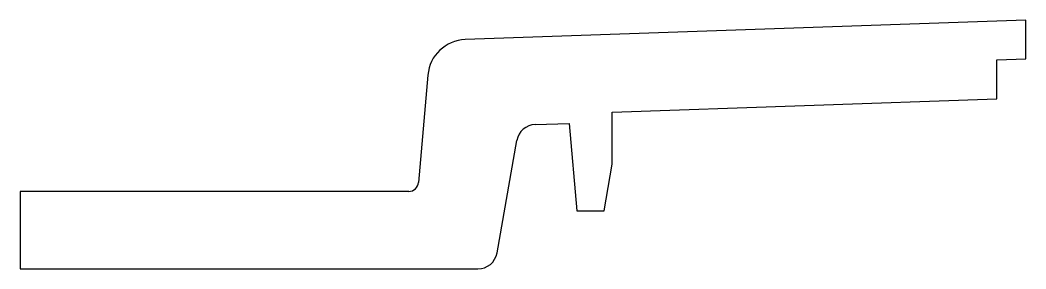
# Model space of a CAD drawing. Extents: x 558.9 to 610.7, y 688.4 to 701.2.
import ezdxf

# ---------------------------------------------------------------- set-up
doc = ezdxf.new("R2010")
doc.units = 0
doc.layers.get('0').update_dxf_attribs({"linetype": 'CONTINUOUS'})

msp = doc.modelspace()

# ---------------------------------------------------------------- linework, layer by layer
for p, q in [((610.707, 701.184), (581.829, 700.176)), ((610.707, 699.183), (610.707, 701.184)), ((609.207, 699.131), (610.707, 699.183)), ((609.207, 697.129), (609.207, 699.131)), ((579.907, 698.351), (579.422, 692.811)), ((589.407, 696.438), (609.207, 697.129)), ((589.407, 693.757), (589.407, 696.438)), ((585.439, 695.799), (587.189, 695.86)), ((587.189, 695.86), (587.583, 691.355)), ((583.468, 689.181), (584.489, 694.973)), ((588.983, 691.355), (589.407, 693.757)), ((578.924, 692.354), (558.907, 692.354)), ((558.907, 692.354), (558.907, 688.355)), ((587.583, 691.355), (588.983, 691.355)), ((558.907, 688.355), (582.483, 688.355))]:
    msp.add_line(p, q)
for centre, radius, start, end in [((581.899, 698.177), 2, 92, 175), ((585.474, 694.799), 1, 92, 170), ((578.924, 692.854), 0.5, 270, 355), ((582.483, 689.355), 1, 270, 350)]:
    msp.add_arc(centre, radius, start, end)

doc.saveas('drawing.dxf')
